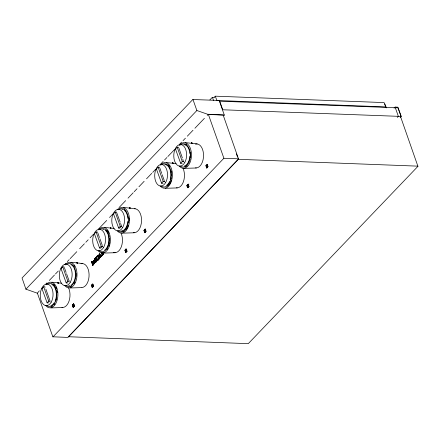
<?xml version="1.0" encoding="UTF-8"?>
<svg xmlns="http://www.w3.org/2000/svg" width="440" height="440" viewBox="0 0 440 440"><rect width="100%" height="100%" fill="white"/><g stroke="black" fill="none" stroke-linecap="round" stroke-linejoin="round"><path stroke-width="0.66" d="M160.188 165.204L160.391 164.896M57.932 282.711L57.998 283.173M77.005 262.774L77.038 263.159M110.391 227.882L110.479 228.168M110.979 228.102L110.583 227.519M130.004 208.351L129.839 207.559L129.459 208.148M172.398 163.383L172.414 162.993M172.975 163.312L172.871 162.784M98.197 229.9L98.346 229.614M57.954 282.612L57.948 283.145M76.962 262.779L77.259 262.383M77.572 263.087L77.561 262.609M110.347 227.887L110.71 227.524L110.875 228.184M191.422 143.16L191.994 142.874M192.032 143.468L192.049 143.077M57.904 282.623L58.185 282.315M58.063 282.546L58.075 283.151M58.465 283.113L58.526 282.733M110.523 227.722L110.468 228.08M129.597 207.785L129.58 208.318M129.921 208.329L129.773 207.587M172.364 163.004L172.645 162.696M172.849 163.471L172.711 162.734L172.502 163.46M172.926 163.493L172.992 162.943M191.521 142.972L191.576 143.682M37.329 293.189L25.916 289.185L22.05 277.981L192.808 99.523L219.214 100.458L224.345 115.225M207.24 115.374L208.494 114.263L223.146 115.011L238.546 158.961L67.788 337.42L52.833 336.787L37.384 293.156L39.325 290.857M48.669 302.715L48.384 302.847A2.008 1.584 -69.4 0 1 47.108 302.797L42.064 288.915L42.163 288.283L43.692 286.858A2.008 1.584 -69.4 0 1 44.963 286.908L45.188 287.183M67.744 282.783L67.458 282.909A2.008 1.584 -69.4 0 1 66.181 282.86L61.144 268.983L61.242 268.345L62.766 266.921A2.008 1.584 -69.4 0 1 64.042 266.97L64.267 267.245M49.907 301.422L50.006 300.79M68.987 281.485L69.086 280.852L66.561 273.724M101.954 247.027L100.843 248.017A2.008 1.584 -69.4 0 1 99.567 247.973L94.529 234.091L94.628 233.459L96.151 232.034A2.008 1.584 -69.4 0 1 97.427 232.084L97.647 232.353M72.826 304.618C74.085 305.327 72.182 307.186 72.358 305.124C73.909 303.732 71.363 305.618 72.787 306.081M73.161 304.282L73.524 305.3L73.117 304.326L73.678 303.809L74.019 304.777L73.552 305.283M73.359 306.036C74.701 307.907 71.764 307.489 73.436 306.042M73.662 305.69L74.025 306.708L73.618 305.734L74.173 305.217L74.52 306.185L73.942 306.675M73.975 306.691L74.492 306.141M120.626 223.432L121.545 226.386L119.917 228.08A2.008 1.584 -69.4 0 1 118.646 228.036L113.603 214.154L113.702 213.521L115.231 212.097A2.008 1.584 -69.4 0 1 116.501 212.146L120.17 222.139M102.366 246.593L102.465 245.96M92.334 285.637C89.546 286.918 93.505 282.381 91.806 286.171C90.948 285.478 92.318 283.635 92.307 285.593M92.747 287.073L92.461 286.066L92.835 287.012L92.362 287.551L91.933 286.627L92.51 286.105M93.165 285.291C94.721 287.364 91.443 286.484 93.275 285.307M92.543 285.346C94.358 283.663 91.306 284.504 92.697 283.866C93.709 284.345 92.12 286.523 92.235 284.345M125.252 251.257L124.817 250.294L125.395 249.81M126.049 248.99C127.215 249.667 125.428 251.543 125.593 249.469C126.308 247.946 126.808 250.514 126.011 250.459M125.719 250.751C124.46 252.17 126.412 250.058 125.285 249.788M126.951 251.312C126.539 252.912 125.477 250.531 126.638 250.388C127.837 251.207 125.818 252.863 126.121 250.866M126.214 252.159C125.774 254.359 125.945 248.507 125.637 252.648M163.13 183.095L162.844 183.227A2.008 1.584 -69.4 0 1 161.568 183.178L156.524 169.296L156.624 168.663L158.153 167.239A2.008 1.584 -69.4 0 1 159.423 167.288L159.649 167.563M144.447 229.862C142.885 231.028 145.602 231.935 144.424 229.829C145.728 232.331 142.709 230.797 144.474 229.873M145.53 229.966L145.123 229.059L145.558 230.016L145.002 230.532L144.656 229.565L145.239 229.075M145.266 232.172L144.892 231.248L145.294 232.221L144.738 232.738L144.392 231.77L144.969 231.281M145.475 231.913L146.031 231.424L145.684 230.439L146.058 231.391L145.558 231.941L145.156 230.973L145.734 230.483M182.204 163.157L181.918 163.29A2.008 1.584 -69.4 0 1 180.642 163.24L175.604 149.358L175.703 148.726L177.227 147.301A2.008 1.584 -69.4 0 1 178.503 147.351L178.722 147.626M164.368 181.803L164.466 181.165M183.441 161.865L182.853 159.286M187.248 186.461L186.819 185.504L187.396 185.014M187.578 184.74C191.065 182.028 185.796 188.881 188.139 184.19M187.781 186.406C189.282 188.634 186.098 187.512 187.897 186.423M187.693 185.955C187.698 183.238 186.72 187.875 187.688 185.911M188.122 186.071L188.48 187.083L188.078 186.115L188.634 185.597L188.98 186.566L188.397 187.055M188.969 186.593L188.546 185.609M206.217 166.507C208.257 164.808 204.562 164.643 206.767 165.974M207.18 166.172C208.285 164.395 207.818 168.982 207.196 166.133M206.696 164.725C206.525 166.843 208.318 164.956 207.163 164.274C205.799 164.698 208.84 163.889 206.976 165.71M207.515 167.134L208.054 166.628L207.653 165.655M385.737 107.091L384.12 102.592L215.446 96.173L214.176 97.246M401.154 116.523L397.925 107.206L395.214 107.063L394.048 108.136M400.582 116.716L417.929 166.347L248.265 343.662L68.244 336.721M73.755 306.983L73.2 307.5L72.897 306.488M93.566 286.204L93.066 286.781L92.736 285.752M125.939 250.454L125.62 249.458M145.272 232.221L144.766 232.749L144.392 231.77M145.195 230.929L145.497 231.941M187.622 184.663L188.012 185.663M187.869 186.412C188.656 187.154 187.325 188.903 187.358 186.868M188.441 185.202L188.045 184.201M64.856 264.649L65.258 264.638M58.35 283.162L58.405 282.562M58.476 283.168L58.509 282.634M77.011 262.609L77.451 262.548L77.38 263.285M77.588 263.159L77.022 263.208M129.47 207.779L129.899 207.592M179.339 144.986L179.702 144.98M191.51 142.918L191.95 142.83M191.681 142.863L191.609 143.594M191.84 143.66L191.769 142.797M50.006 301.147A2.008 0.314 8.9 0 1 48.73 301.098L47.108 302.797M69.086 281.21A2.008 0.314 8.9 0 1 67.81 281.16L66.181 282.86M102.471 246.318A2.008 0.314 8.9 0 1 101.195 246.274L99.567 247.973M121.545 226.386A2.008 0.314 8.9 0 1 120.269 226.336L118.646 228.036M222.541 109.769L401.11 116.43M164.466 181.528A2.008 0.314 8.9 0 1 163.191 181.478L161.568 183.178M183.546 161.59A2.008 0.314 8.9 0 1 182.27 161.541L180.642 163.24M73.145 304.326L73.59 303.82M74.019 304.777L73.442 305.267M93.511 286.275L93.247 285.296M124.878 250.299L125.362 249.794M125.604 249.497L126.088 249.007M144.683 229.559L145.216 229.048M145.475 230.043L145.002 230.532L144.716 229.565M188.48 185.157L187.924 185.674M205.953 165.566L206.299 166.54L205.92 165.611M207.207 167.453C205.535 163.521 207.301 171.424 206.971 166.485M238.596 158.823L223.894 158.263L52.943 336.925M418 166.155L238.337 159.313L68.398 336.914M398.497 116.331L397.331 117.409M25.916 289.185L196.867 110.523L192.951 99.462M209.886 99.869L212.245 97.405L214.291 97.317M45.969 283.916L46.915 282.925M49.291 280.445L54.505 274.995M55.457 273.999L58.3 271.029M67.315 261.608L69.212 259.628M70.158 258.632L76.802 251.697M79.646 248.721L84.392 243.766M85.811 242.275L88.182 239.795M90.079 237.815L93.401 234.344M98.621 228.894L106.684 220.462M109.527 217.492L112.849 214.022M119.014 207.576L125.659 200.635M128.029 198.16L133.243 192.704M134.195 191.714L137.038 188.738M138.936 186.758L144.155 181.302M146.526 178.822L151.745 173.371M152.691 172.381L155.54 169.406M160.281 164.45L163.13 161.475M164.549 159.984L166.925 157.509M167.871 156.519L174.515 149.578M179.256 144.617L181.627 142.142M183.051 140.651L185.422 138.177M187.319 136.191L193.012 130.246M194.909 128.26L204.397 118.344M46.14 284.185L46.343 283.965L46.283 284.389M65.632 264.171L65.692 263.753L65.213 264.248L65.439 264.891M117.672 209.424L117.882 209.204L117.821 209.622M160.595 164.566L160.804 164.346L160.743 164.764M179.883 144.408L179.899 145.266M160.952 164.307L161.09 164.923M179.85 144.914L179.977 144.672A12.826 7.618 -87.8 0 1 189.882 147.213A12.826 7.618 -87.8 0 1 189.25 164.12A12.826 7.618 -87.8 0 1 179.218 165.963M97.708 255.519L96.222 257.197L97.597 255.514M92.67 265.128L93.891 263.978L92.67 265.128L91.581 262.048L92.021 261.586L92.373 261.839L92.021 261.586M95.233 258.357C93.901 261.338 94.76 255.041 96.255 261.256L92.609 264.946L96.255 261.256M98.34 255.481L95.892 257.543L98.389 255.299L99.352 257.901L96.696 260.673L95.799 258.137L98.566 255.365L99.462 257.906L96.811 260.678M99.545 253.847L99.099 254.309L100.128 257.213L98.989 254.309C100.892 253.181 98.302 255.2 99.715 253.913M91.581 262.048L92.263 261.833M92.197 261.652L91.647 262.229L92.312 261.657M93.764 260.634L93.522 260.266L93.94 260.7L93.368 260.678L93.561 261.223L94.226 260.651L94.545 261.553L93.55 262.477L93.451 261.338M94.517 259.226C96.091 257.219 94.177 260.304 94.633 259.232M98.389 255.299L95.909 258.022L98.28 255.415M92.483 261.723L91.707 262.411L92.483 261.723L93.363 263.78L92.659 261.789L91.773 262.592L92.659 261.789M93.368 260.678L93.698 260.453M95.799 258.137L98.566 255.365M93.764 260.513L93.434 260.86L93.874 260.519M94.54 259.704L95.425 258.902L94.54 259.704L95.354 261.701L94.65 259.71M96.751 257.395L95.865 258.319L96.861 257.395M97.63 256.471C99.622 254.221 97.284 257.257 97.68 256.289M99.957 254.161L99.182 254.854L99.957 254.161L100.727 256.218M93.275 261.272L93.627 261.525L93.275 261.272L93.561 261.344L93.231 261.569M96.811 257.692L96.041 258.5M97.807 256.537L98.582 255.728M93.561 261.223L94.111 260.645M94.177 260.827L93.291 261.751L94.226 260.651M102.729 252.632L101.888 253.512L102.839 252.637M93.599 262.295L94.479 261.371L93.484 262.295L93.836 262.427M94.435 261.553L94.545 261.553M93.66 262.477L94.259 261.602M94.166 262.081L93.726 262.543L93.341 261.575M94.276 262.081L93.55 262.477M93.676 262.839L94.672 261.916M103.45 252.742L102.19 254.062M95.068 261.751L93.363 263.665L94.958 261.745M102.916 253.429L102.146 254.238L103.032 253.435M97.345 259.501L97.697 259.754L97.345 259.501L96.569 260.31L97.581 259.749M98.45 258.346L99.336 257.543L98.56 258.352M100.771 256.041C98.313 258.159 101.932 255.409 100.551 256.152L99.842 254.155M97.521 259.567L96.635 260.491C99.303 259.859 101.085 255.178 96.872 260.739L95.909 258.143M98.401 258.643L99.401 257.725L98.516 258.649M102.163 254.837L99.951 257.026L102.163 254.837L102.289 255.2L99.968 257.505L102.245 255.497L100.078 257.389M96.745 260.497L97.63 259.572M95.106 262.587L96.212 261.553L95.216 262.592M99.968 257.505L102.289 255.2M102.399 254.964L101.629 252.786L102.399 254.964C103.818 254.843 102.427 252.511 103.064 254.271M102.514 254.969L103.175 254.276M92.846 265.194L93.401 264.616M95.502 262.422C95.403 262.559 96.509 260.953 96.162 261.728M97.047 260.805L99.259 258.495M102.575 255.03L103.015 254.568M92.961 265.199L93.511 264.622M95.612 262.427L96.278 261.734M97.158 260.81L99.368 258.5M102.685 255.03L103.13 254.568M97.554 260.524L98.879 259.138M97.663 260.53L98.995 259.144M206.25 166.524L206.795 166.018M92.252 287.534L92.774 287.045M188.436 187.072L188.903 186.527M206.712 167.915L207.229 167.426M400.18 117.458L401.093 116.199L397.925 107.839L219.505 101.195M206.762 167.954L206.465 167.013M92.274 287.562L91.933 286.594M72.699 306.091L73.227 305.531M384.824 103.972L386.419 107.894M129.558 207.653L130.092 207.884M77.094 262.477L77.489 262.449M58.02 282.414L58.553 282.651M187.286 184.998L186.846 185.548L187.22 186.478M126.544 250.399L126.918 251.356M74.085 305.228L74.52 306.185M92.571 285.373L92.268 284.427M73.623 303.831L73.997 304.783M172.585 162.729L172.871 162.767M120.972 231.083L122.238 230.918M224.395 115.088L208.323 114.488L196.867 110.523M385.803 106.915L216.981 100.502L215.243 96.239M184.404 168.355L196.301 167.987M165.325 188.293L177.227 187.924M122.403 233.151L134.305 232.782M103.329 253.088L115.225 252.72M69.944 287.975L81.84 287.606M50.864 307.912L62.766 307.543M98.456 255.481L98.104 255.233M99.902 257.323L100.254 257.576M96.696 260.673L96.987 260.744M93.61 261.047L94.05 260.585L94.435 261.668M93.495 261.162L93.511 261.52M93.671 261.107L93.478 260.684M185.367 142.637L197.203 143.907M166.293 162.575L176.154 163.636M123.365 207.433L135.207 208.703M104.291 227.37L114.153 228.426M70.906 262.257L82.742 263.527M51.832 282.194L61.694 283.256M183.782 144.595L185.031 144.848M172.639 162.718L172.959 162.871M164.709 164.532L165.957 164.786M121.787 209.385L123.035 209.644M102.707 229.323L103.956 229.581M77.253 262.405L77.534 262.493M58.245 282.31L58.531 282.568M191.527 143.649L191.417 143.341M77.484 262.466L77.644 262.801M398.365 116.32L395.098 107.102M222.679 109.615L219.67 101.123M182.27 161.541L177.227 147.301M163.191 181.478L158.153 167.239M120.269 226.336L115.231 212.097M101.195 246.274L96.151 232.034M67.81 281.16L62.766 266.921M48.73 301.098L43.692 286.858M223.894 158.263L208.335 114.318M236.407 153.879L237.556 157.113M213.615 100.683L212.427 97.323M180.274 144.474L180.169 144.986L180.153 144.128L180.092 144.551M178.954 148.274L182.397 157.993M159.88 168.207L161.711 173.393M162.173 174.686L164.236 180.521M118.272 209.264L118.228 209.721M118.091 209.341L118.151 208.923L118.168 209.781M99.017 229.279L99.077 228.861L99.094 229.719M97.878 233.002L99.484 237.54M99.946 238.832L102.24 245.311M102.053 254.832L102.179 255.195M95.117 258.352L96.146 261.25M93.522 260.266L93.654 260.629M91.691 262.053L92.785 265.133M65.423 264.033L65.362 264.451M64.493 267.894L66.099 272.426M46.734 284.031L46.69 284.488M46.552 284.108L46.613 283.685L46.635 284.543M45.876 289.124L49.775 300.141M175.604 149.001A2.008 0.314 8.9 0 1 175.835 148.989M156.524 168.938A2.008 0.314 8.9 0 1 156.761 168.922M113.603 213.796A2.008 0.314 8.9 0 1 113.834 213.78M94.529 233.734A2.008 0.314 8.9 0 1 94.76 233.717M61.144 268.62A2.008 0.314 8.9 0 1 61.375 268.609M42.064 288.558A2.008 0.314 8.9 0 1 42.3 288.547M185.152 144.92A10.786 6.402 -87.8 0 1 187.061 146.229M187.402 146.614A10.786 6.402 -87.8 0 1 188.034 147.494M188.32 147.989A10.786 6.402 -87.8 0 1 189.426 150.887M189.574 151.536A10.786 6.402 -87.8 0 1 189.865 153.571M189.882 156.206A10.786 6.402 -87.8 0 1 184.36 166.062M166.078 164.857A10.786 6.402 -87.8 0 1 167.981 166.166M168.322 166.551A10.786 6.402 -87.8 0 1 169.978 169.587M170.176 170.192A10.786 6.402 -87.8 0 1 170.5 171.474M170.621 172.139A10.786 6.402 -87.8 0 1 170.632 177.711M170.511 178.393A10.786 6.402 -87.8 0 1 170.192 179.724M169.527 181.566A10.786 6.402 -87.8 0 1 168.977 182.666M168.674 183.167A10.786 6.402 -87.8 0 1 166.507 185.427M124.333 210.37A10.786 6.402 -87.8 0 1 125.059 211.024M125.4 211.409A10.786 6.402 -87.8 0 1 126.033 212.289M126.319 212.784A10.786 6.402 -87.8 0 1 127.864 218.367M127.837 221.529A10.786 6.402 -87.8 0 1 122.364 230.857M105.254 230.307A10.786 6.402 -87.8 0 1 107.976 234.382M108.18 234.988A10.786 6.402 -87.8 0 1 108.191 244.514M107.993 245.152A10.786 6.402 -87.8 0 1 106.672 247.962M106.348 248.435A10.786 6.402 -87.8 0 1 105.655 249.266M105.287 249.629A10.786 6.402 -87.8 0 1 104.511 250.223M70.692 264.539A10.786 6.402 -87.8 0 1 73.574 267.113M73.859 267.608A10.786 6.402 -87.8 0 1 74.965 270.507M75.114 271.156A10.786 6.402 -87.8 0 1 72.27 284.158M71.901 284.515A10.786 6.402 -87.8 0 1 71.126 285.115M69.9 285.681A10.786 6.402 -87.8 0 1 68.646 285.846M51.617 284.477A10.786 6.402 -87.8 0 1 53.521 285.786M53.862 286.171A10.786 6.402 -87.8 0 1 56.243 296.813M56.172 297.336A10.786 6.402 -87.8 0 1 55.072 301.186M54.214 302.786A10.786 6.402 -87.8 0 1 50.826 305.618M195.47 144.128A11.995 7.123 -87.8 0 1 203.544 155.408A11.995 7.123 -87.8 0 1 195.503 167.882M190.339 152.559A11.198 6.65 -87.8 0 1 190.278 157.878M189.998 159.286A11.198 6.65 -87.8 0 1 189.618 160.628M189.134 161.876A11.198 6.65 -87.8 0 1 188.562 163.02M182.985 168.163A11.995 7.123 -87.8 0 1 183.524 181.406A11.995 7.123 -87.8 0 1 176.424 187.82M160.936 164.582A12.826 7.618 -87.8 0 1 170.803 167.151A12.826 7.618 -87.8 0 1 170.17 184.052A12.826 7.618 -87.8 0 1 160.138 185.9M168.806 166.221A11.198 6.65 -87.8 0 1 169.461 167.139M170.913 170.66A11.198 6.65 -87.8 0 1 171.193 172.024M171.397 173.932A11.198 6.65 -87.8 0 1 171.402 175.879M171.204 177.815A11.198 6.65 -87.8 0 1 170.923 179.223M134.398 208.753A11.995 7.123 -87.8 0 1 141.531 220.99A11.995 7.123 -87.8 0 1 133.501 232.678M118.014 209.44A12.826 7.618 -87.8 0 1 127.881 212.009A12.826 7.618 -87.8 0 1 127.248 228.91A12.826 7.618 -87.8 0 1 117.216 230.758M125.158 210.32A11.198 6.65 -87.8 0 1 125.884 211.079M128.271 216.882A11.198 6.65 -87.8 0 1 128.442 218.306M128.447 221.227A11.198 6.65 -87.8 0 1 128.276 222.673M125.912 228.828A11.198 6.65 -87.8 0 1 125.186 229.691M120.989 232.958A11.995 7.123 -87.8 0 1 121.281 246.884A11.995 7.123 -87.8 0 1 113.509 252.373M98.939 229.378A12.826 7.618 -87.8 0 1 108.807 231.946A12.826 7.618 -87.8 0 1 108.174 248.848A12.826 7.618 -87.8 0 1 98.142 250.696M108.911 235.455A11.198 6.65 -87.8 0 1 109.115 236.357M109.368 238.244A11.198 6.65 -87.8 0 1 109.368 241.164M109.12 243.084A11.198 6.65 -87.8 0 1 108.922 244.013M81.01 263.747A11.995 7.123 -87.8 0 1 89.073 274.247A11.995 7.123 -87.8 0 1 81.972 287.534M65.555 264.264A12.826 7.618 -87.8 0 1 75.422 266.832A12.826 7.618 -87.8 0 1 74.789 283.74A12.826 7.618 -87.8 0 1 64.757 285.582M75.983 273.13A11.198 6.65 -87.8 0 1 75.884 277.019M68.525 287.782A11.995 7.123 -87.8 0 1 69.064 301.026A11.995 7.123 -87.8 0 1 61.963 307.439M46.475 284.202A12.826 7.618 -87.8 0 1 56.342 286.77A12.826 7.618 -87.8 0 1 55.71 303.677A12.826 7.618 -87.8 0 1 45.678 305.52M54.346 285.841A11.198 6.65 -87.8 0 1 55 286.759M56.557 290.73A11.198 6.65 -87.8 0 1 56.733 291.643M56.744 297.435A11.198 6.65 -87.8 0 1 56.568 298.381M56.348 299.299A11.198 6.65 -87.8 0 1 56.078 300.185M181.148 144.573A11.666 6.925 -87.8 0 1 190.316 155.694A11.666 6.925 -87.8 0 1 180.345 166.117M185.961 144.084A11.666 6.925 -87.8 0 1 186.819 144.513M187.264 165.693A11.666 6.925 -87.8 0 1 186.428 166.337M185.994 166.59A11.666 6.925 -87.8 0 1 185.103 166.953M162.074 164.511A11.666 6.925 -87.8 0 1 171.243 175.632A11.666 6.925 -87.8 0 1 161.266 186.054M168.157 164.731A11.666 6.925 -87.8 0 1 169.312 165.853M171.666 171.177A11.666 6.925 -87.8 0 1 171.853 172.266M171.331 180.103A11.666 6.925 -87.8 0 1 170.814 181.621M170.615 182.094A11.666 6.925 -87.8 0 1 169.691 183.832M169.34 184.338A11.666 6.925 -87.8 0 1 168.586 185.24M168.19 185.631A11.666 6.925 -87.8 0 1 167.349 186.274M119.152 209.369A11.666 6.925 -87.8 0 1 128.315 220.484A11.666 6.925 -87.8 0 1 118.344 230.912M123.959 208.879A11.666 6.925 -87.8 0 1 124.823 209.308M129.058 218.235A11.666 6.925 -87.8 0 1 129.102 220.517M128.255 225.478A11.666 6.925 -87.8 0 1 127.694 226.952M127.408 227.563A11.666 6.925 -87.8 0 1 126.77 228.685M126.418 229.196A11.666 6.925 -87.8 0 1 125.664 230.098M124.427 231.132A11.666 6.925 -87.8 0 1 123.101 231.748M100.073 229.306A11.666 6.925 -87.8 0 1 109.241 240.422A11.666 6.925 -87.8 0 1 99.264 250.85M106.557 229.856A11.666 6.925 -87.8 0 1 107.998 231.605M108.306 232.133A11.666 6.925 -87.8 0 1 108.862 233.305M109.808 242.721A11.666 6.925 -87.8 0 1 109.604 243.826M109.335 244.899A11.666 6.925 -87.8 0 1 108.818 246.411M107.69 248.622A11.666 6.925 -87.8 0 1 106.97 249.607M66.688 264.193A11.666 6.925 -87.8 0 1 75.856 275.314A11.666 6.925 -87.8 0 1 65.885 285.736M73.931 265.535A11.666 6.925 -87.8 0 1 74.613 266.492M74.949 282.387A11.666 6.925 -87.8 0 1 74.305 283.514M71.533 286.215A11.666 6.925 -87.8 0 1 70.642 286.577M47.614 284.13A11.666 6.925 -87.8 0 1 56.782 295.251A11.666 6.925 -87.8 0 1 46.805 305.673M53.697 284.35A11.666 6.925 -87.8 0 1 54.852 285.472M55.847 286.963A11.666 6.925 -87.8 0 1 56.645 288.761M57.31 291.335A11.666 6.925 -87.8 0 1 57.464 292.441M54.879 303.958A11.666 6.925 -87.8 0 1 54.126 304.86M52.454 306.147A11.666 6.925 -87.8 0 1 51.568 306.51M96.019 260.887L92.477 264.589L96.019 260.887M98.032 256.421L98.67 258.236L98.032 256.421M96.701 257.807L97.345 259.622L96.701 257.807M184.734 162.602A10.786 6.402 -87.8 0 0 181.83 144.793A10.786 6.402 -87.8 0 0 173.998 158.565A10.786 6.402 -87.8 0 0 184.734 162.602M165.655 182.54A10.786 6.402 -87.8 0 0 162.756 164.731A10.786 6.402 -87.8 0 0 154.919 178.497A10.786 6.402 -87.8 0 0 165.655 182.54M122.733 227.392A10.786 6.402 -87.8 0 0 119.834 209.589A10.786 6.402 -87.8 0 0 111.997 223.355A10.786 6.402 -87.8 0 0 122.733 227.392M103.659 247.33A10.786 6.402 -87.8 0 0 100.755 229.526A10.786 6.402 -87.8 0 0 92.922 243.293A10.786 6.402 -87.8 0 0 103.659 247.33M70.273 282.222A10.786 6.402 -87.8 0 0 67.37 264.413A10.786 6.402 -87.8 0 0 59.538 278.185A10.786 6.402 -87.8 0 0 70.273 282.222M51.194 302.159A10.786 6.402 -87.8 0 0 48.296 284.35A10.786 6.402 -87.8 0 0 40.463 298.122A10.786 6.402 -87.8 0 0 51.194 302.159"/></g></svg>
